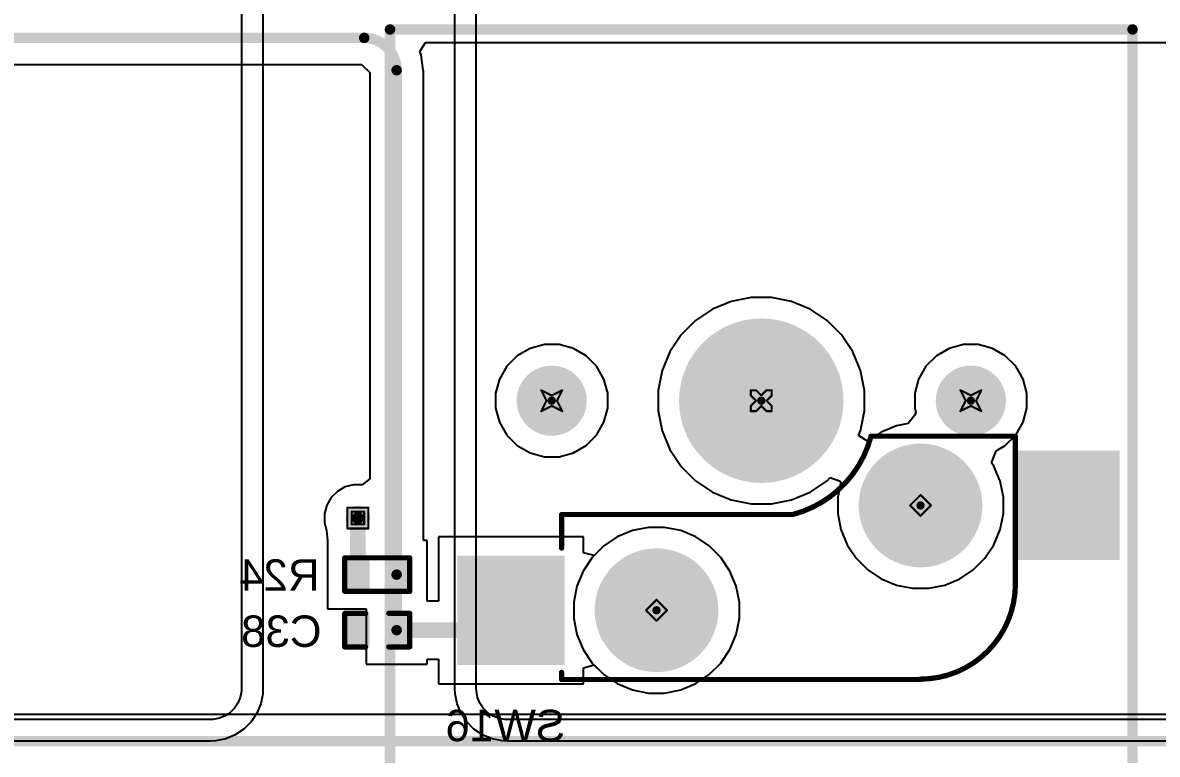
# Model space of a CAD drawing. Header units: inches. Extents: x 0 to 386, y 0 to 148.
# Drawn here: x 164.97 to 192.47, y 32.07 to 49.8 of the extents above; entities that cross this region are included whole.
import ezdxf

# ---------------------------------------------------------------- set-up
doc = ezdxf.new("R2010")
doc.units = ezdxf.units.IN
for name, color, linetype in [('Bottom Layer', 5, 'Continuous'), ('Bottom Overlay', 54, 'Continuous'), ('Bottom Paste', 16, 'Continuous'), ('Bottom Solder', 6, 'Continuous'), ('Drill Drawing', 1, 'Continuous'), ('Pad Holes', 156, 'Continuous'), ('Top Layer', 1, 'Continuous'), ('Top Overlay', 2, 'Continuous'), ('Top Solder', 216, 'Continuous'), ('Via Holes', 16, 'Continuous')]:
    doc.layers.add(name, color=color, linetype=linetype)
doc.styles.add('Arial', font='', dxfattribs={"height": 0.2})
doc.styles.get('Arial').set_extended_font_data('Arial')

# ---------------------------------------------------------------- blocks, each defined once
blk = doc.blocks.new('CPG151101S11_16_B_27')
at = {"layer": 'Bottom Layer'}
for points in [[(5.4750081, 3.8150038), (7.975003099999999, 3.8150038), (7.975003099999999, 1.2649962), (5.4750081, 1.2649962)], [(-7.975003099999999, 1.2750038), (-5.4750081, 1.2750038), (-5.4750081, -1.2750038), (-7.975003099999999, -1.2750038)]]:
    blk.add_hatch(color=5, dxfattribs=at).paths.add_polyline_path(points)
at = {"layer": 'Bottom Paste'}
for points in [[(5.4750081, 3.8150038), (7.975003099999999, 3.8150038), (7.975003099999999, 1.2649962), (5.4750081, 1.2649962)], [(-7.975003099999999, 1.2750038), (-5.4750081, 1.2750038), (-5.4750081, -1.2750038), (-7.975003099999999, -1.2750038)]]:
    blk.add_hatch(color=16, dxfattribs=at).paths.add_polyline_path(points)
at = {"layer": 'Bottom Solder'}
for points in [[(5.4249955, 3.8650164), (8.025015699999999, 3.8650164), (8.025015699999999, 1.2149836), (5.4249955, 1.2149836)], [(-8.025015699999999, 1.3250164), (-5.4249955, 1.3250164), (-5.4249955, -1.3250164), (-8.025015699999999, -1.3250164)]]:
    blk.add_hatch(color=6, dxfattribs=at).paths.add_polyline_path(points)
h = blk.add_hatch(color=6, dxfattribs=at)
edge = h.paths.add_edge_path()
edge.add_arc((3.199892, 2.54), 0.1016, 0, 360)
h = blk.add_hatch(color=6, dxfattribs=at)
edge = h.paths.add_edge_path()
edge.add_arc((-3.199892, 0), 0.1016, 0, 360)
h = blk.add_hatch(color=6, dxfattribs=at)
edge = h.paths.add_edge_path()
edge.add_arc((-4.420108, -2.54), 0.1016, 0, 360)
h = blk.add_hatch(color=6, dxfattribs=at)
edge = h.paths.add_edge_path()
edge.add_arc((0.6598919999999999, -2.54), 0.1016, 0, 360)
h = blk.add_hatch(color=6, dxfattribs=at)
edge = h.paths.add_edge_path()
edge.add_arc((5.739891999999999, -2.54), 0.1016, 0, 360)
at = {"layer": 'Pad Holes'}
h = blk.add_hatch(color=7, dxfattribs=at)
edge = h.paths.add_edge_path()
edge.add_arc((3.199892, 2.54), 1.499997, 0, 360)
h = blk.add_hatch(color=7, dxfattribs=at)
edge = h.paths.add_edge_path()
edge.add_arc((-3.199892, 0), 1.499997, 0, 360)
h = blk.add_hatch(color=7, dxfattribs=at)
edge = h.paths.add_edge_path()
edge.add_arc((0.6598919999999999, -2.54), 1.9939, 0, 360)
h = blk.add_hatch(color=7, dxfattribs=at)
edge = h.paths.add_edge_path()
edge.add_arc((-4.420108, -2.54), 0.8509, 0, 360)
h = blk.add_hatch(color=7, dxfattribs=at)
edge = h.paths.add_edge_path()
edge.add_arc((5.739891999999999, -2.54), 0.8509, 0, 360)
at = {"layer": 'Top Solder'}
h = blk.add_hatch(color=216, dxfattribs=at)
edge = h.paths.add_edge_path()
edge.add_arc((3.199892, 2.54), 0.1016, 0, 360)
h = blk.add_hatch(color=216, dxfattribs=at)
edge = h.paths.add_edge_path()
edge.add_arc((-3.199892, 0), 0.1016, 0, 360)
h = blk.add_hatch(color=216, dxfattribs=at)
edge = h.paths.add_edge_path()
edge.add_arc((-4.420108, -2.54), 0.1016, 0, 360)
h = blk.add_hatch(color=216, dxfattribs=at)
edge = h.paths.add_edge_path()
edge.add_arc((0.6598919999999999, -2.54), 0.1016, 0, 360)
h = blk.add_hatch(color=216, dxfattribs=at)
edge = h.paths.add_edge_path()
edge.add_arc((5.739891999999999, -2.54), 0.1016, 0, 360)
at = {"layer": 'Bottom Overlay'}
for points in [[(-5.499989, 1.9063716, 0.127, 0.127, -0.4142135623730951), (-3.1963614, 4.209999199999999, 0.127, 0.127, 0)], [(5.499989, 4.2200068, 0.127, 0.127, 0), (-3.1863538, 4.2200068, 0.127, 0.127, 0)], [(5.499989, 4.2200068, 0.127, 0.127, -0.4142135623730951), (5.4899814, 4.209999199999999, 0.127, 0.127, 0)], [(5.499989, 4.2200068, 0.127, 0.127, 0), (5.499989, 4.046143799999999, 0.127, 0.127, 0)], [(-5.499989, 1.9063716, 0.127, 0.127, 0), (-5.499989, -1.5061438, 0.127, 0.127, 0)], [(5.499989, 1.0338562, 0.127, 0.127, 0), (5.499989, 0.4700016, 0.127, 0.127, 0)], [(-1.99999854, -1.67998394, 0.127, 0.127, -0.2716855530014931), (-0.09999725999999999, 0.22001734, 0.127, 0.127, 0)], [(0.1500124, 0.2200148, 0.127, 0.127, 0), (-0.0999998, 0.2200148, 0.127, 0.127, 0)], [(1.1900154, 0.2200148, 0.127, 0.127, 0), (0.1500124, 0.2200148, 0.127, 0.127, 0)], [(5.5000144, 0.2200148, 0.127, 0.127, 0), (1.1900154, 0.2200148, 0.127, 0.127, 0)], [(5.5000144, 0.4699508, 0.127, 0.127, 0), (5.499989, 0.4700016, 0.127, 0.127, 0)], [(5.5000144, 0.4699508, 0.127, 0.127, 0), (5.5000144, 0.2200148, 0.127, 0.127, 0)], [(-5.499989, -1.5061438, 0.127, 0.127, 0), (-5.499989, -1.6799814, 0.127, 0.127, 0)], [(-1.999996, -1.6799814, 0.127, 0.127, 0), (-5.499989, -1.6799814, 0.127, 0.127, 0)]]:
    blk.add_lwpolyline(points, format="xyseb", dxfattribs=at)
for points in [[(-3.2281114, 4.209999199999999, 0.0635, 0.0635, 1), (-3.1646114, 4.209999199999999, 0.0635, 0.0635, 1)], [(-3.2181038, 4.2200068, 0.0635, 0.0635, 1), (-3.1546038, 4.2200068, 0.0635, 0.0635, 1)], [(5.4582314, 4.209999199999999, 0.0635, 0.0635, 1), (5.521731399999999, 4.209999199999999, 0.0635, 0.0635, 1)], [(5.468239, 4.2200068, 0.0635, 0.0635, 1), (5.531739, 4.2200068, 0.0635, 0.0635, 1)], [(5.468239, 4.2200068, 0.0635, 0.0635, 1), (5.531739, 4.2200068, 0.0635, 0.0635, 1)], [(5.468239, 4.2200068, 0.0635, 0.0635, 1), (5.531739, 4.2200068, 0.0635, 0.0635, 1)], [(5.468239, 4.046143799999999, 0.0635, 0.0635, 1), (5.531739, 4.046143799999999, 0.0635, 0.0635, 1)], [(-5.531739, 1.9063716, 0.0635, 0.0635, 1), (-5.468239, 1.9063716, 0.0635, 0.0635, 1)], [(-5.531739, 1.9063716, 0.0635, 0.0635, 1), (-5.468239, 1.9063716, 0.0635, 0.0635, 1)], [(5.468239, 1.0338562, 0.0635, 0.0635, 1), (5.531739, 1.0338562, 0.0635, 0.0635, 1)], [(-0.1317498, 0.2200148, 0.0635, 0.0635, 1), (-0.0682498, 0.2200148, 0.0635, 0.0635, 1)], [(-0.13174726, 0.22001734, 0.0635, 0.0635, 1), (-0.06824725999999999, 0.22001734, 0.0635, 0.0635, 1)], [(0.1182624, 0.2200148, 0.0635, 0.0635, 1), (0.1817624, 0.2200148, 0.0635, 0.0635, 1)], [(0.1182624, 0.2200148, 0.0635, 0.0635, 1), (0.1817624, 0.2200148, 0.0635, 0.0635, 1)], [(1.1582654, 0.2200148, 0.0635, 0.0635, 1), (1.2217654, 0.2200148, 0.0635, 0.0635, 1)], [(1.1582654, 0.2200148, 0.0635, 0.0635, 1), (1.2217654, 0.2200148, 0.0635, 0.0635, 1)], [(5.468239, 0.4700016, 0.0635, 0.0635, 1), (5.531739, 0.4700016, 0.0635, 0.0635, 1)], [(5.468239, 0.4700016, 0.0635, 0.0635, 1), (5.531739, 0.4700016, 0.0635, 0.0635, 1)], [(5.4682644, 0.4699508, 0.0635, 0.0635, 1), (5.5317644, 0.4699508, 0.0635, 0.0635, 1)], [(5.4682644, 0.4699508, 0.0635, 0.0635, 1), (5.5317644, 0.4699508, 0.0635, 0.0635, 1)], [(5.4682644, 0.2200148, 0.0635, 0.0635, 1), (5.5317644, 0.2200148, 0.0635, 0.0635, 1)], [(5.4682644, 0.2200148, 0.0635, 0.0635, 1), (5.5317644, 0.2200148, 0.0635, 0.0635, 1)], [(-5.531739, -1.5061438, 0.0635, 0.0635, 1), (-5.468239, -1.5061438, 0.0635, 0.0635, 1)], [(-5.531739, -1.5061438, 0.0635, 0.0635, 1), (-5.468239, -1.5061438, 0.0635, 0.0635, 1)], [(-5.531739, -1.6799814, 0.0635, 0.0635, 1), (-5.468239, -1.6799814, 0.0635, 0.0635, 1)], [(-5.531739, -1.6799814, 0.0635, 0.0635, 1), (-5.468239, -1.6799814, 0.0635, 0.0635, 1)], [(-2.03174854, -1.67998394, 0.0635, 0.0635, 1), (-1.96824854, -1.67998394, 0.0635, 0.0635, 1)], [(-2.031746, -1.6799814, 0.0635, 0.0635, 1), (-1.968246, -1.6799814, 0.0635, 0.0635, 1)]]:
    blk.add_lwpolyline(points, format="xyseb", close=True, dxfattribs=at)
blk = doc.blocks.new('R___0402_B_49')
at = {"layer": 'Bottom Layer'}
for points in [[(-0.2412999999999999, 0.3174999999999999), (-0.2413000000000001, -0.3175), (-0.6985, -0.3174999999999999), (-0.6985, 0.3175)], [(0.6985, 0.3174999999999999), (0.6985, -0.3175), (0.2412999999999999, -0.3174999999999999), (0.2413000000000001, 0.3175)]]:
    blk.add_hatch(color=5, dxfattribs=at).paths.add_polyline_path(points)
at = {"layer": 'Bottom Paste'}
for points in [[(-0.2412999999999999, 0.3174999999999999), (-0.2413000000000001, -0.3175), (-0.6985, -0.3174999999999999), (-0.6985, 0.3175)], [(0.6985, 0.3174999999999999), (0.6985, -0.3175), (0.2412999999999999, -0.3174999999999999), (0.2413000000000001, 0.3175)]]:
    blk.add_hatch(color=16, dxfattribs=at).paths.add_polyline_path(points)
at = {"layer": 'Bottom Solder'}
for points in [[(-0.1862988399999999, 0.3725011599999999), (-0.18629884, -0.3725011600000001), (-0.75350116, -0.3725011599999999), (-0.75350116, 0.3725011600000001)], [(0.75350116, 0.3725011599999999), (0.75350116, -0.3725011600000001), (0.1862988399999999, -0.3725011599999999), (0.18629884, 0.3725011600000001)]]:
    blk.add_hatch(color=6, dxfattribs=at).paths.add_polyline_path(points)
at = {"layer": 'Bottom Overlay'}
for points in [[(-0.7874, 0.4064, 0.127, 0.127, 0), (0.7874, 0.4064, 0.127, 0.127, 0)], [(-0.7874, -0.4064, 0.127, 0.127, 0), (-0.7874, 0.4064, 0.127, 0.127, 0)], [(-0.8128, 0.4318, 0.0032258, 0.0032258, 0), (0.8128, 0.4318, 0.0032258, 0.0032258, 0)], [(0.7874, -0.4064, 0.127, 0.127, 0), (0.7874, 0.4064, 0.127, 0.127, 0)], [(-0.7874, -0.4064, 0.127, 0.127, 0), (0.7874, -0.4064, 0.127, 0.127, 0)]]:
    blk.add_lwpolyline(points, format="xyseb", dxfattribs=at)
for points in [[(-0.8191499999999999, 0.4064, 0.0635, 0.0635, 1), (-0.7556499999999999, 0.4064, 0.0635, 0.0635, 1)], [(-0.8191499999999999, 0.4064, 0.0635, 0.0635, 1), (-0.7556499999999999, 0.4064, 0.0635, 0.0635, 1)], [(-0.81360518, 0.4318, 0.0016129, 0.0016129, 1), (-0.8119948199999999, 0.4318, 0.0016129, 0.0016129, 1)], [(0.7556499999999999, 0.4064, 0.0635, 0.0635, 1), (0.8191499999999999, 0.4064, 0.0635, 0.0635, 1)], [(0.7556499999999999, 0.4064, 0.0635, 0.0635, 1), (0.8191499999999999, 0.4064, 0.0635, 0.0635, 1)], [(0.8119948199999999, 0.4318, 0.0016129, 0.0016129, 1), (0.81360518, 0.4318, 0.0016129, 0.0016129, 1)], [(-0.8191499999999999, -0.4064, 0.0635, 0.0635, 1), (-0.7556499999999999, -0.4064, 0.0635, 0.0635, 1)], [(-0.8191499999999999, -0.4064, 0.0635, 0.0635, 1), (-0.7556499999999999, -0.4064, 0.0635, 0.0635, 1)], [(0.7556499999999999, -0.4064, 0.0635, 0.0635, 1), (0.8191499999999999, -0.4064, 0.0635, 0.0635, 1)], [(0.7556499999999999, -0.4064, 0.0635, 0.0635, 1), (0.8191499999999999, -0.4064, 0.0635, 0.0635, 1)]]:
    blk.add_lwpolyline(points, format="xyseb", close=True, dxfattribs=at)
blk = doc.blocks.new('____0402_B_88')
at = {"layer": 'Bottom Layer'}
for points in [[(-0.2412999999999999, 0.3174999999999999), (-0.2413000000000001, -0.3175), (-0.6985, -0.3174999999999999), (-0.6985, 0.3175)], [(0.6985, 0.3174999999999999), (0.6985, -0.3175), (0.2412999999999999, -0.3174999999999999), (0.2413000000000001, 0.3175)]]:
    blk.add_hatch(color=5, dxfattribs=at).paths.add_polyline_path(points)
at = {"layer": 'Bottom Paste'}
for points in [[(-0.2412999999999999, 0.3174999999999999), (-0.2413000000000001, -0.3175), (-0.6985, -0.3174999999999999), (-0.6985, 0.3175)], [(0.6985, 0.3174999999999999), (0.6985, -0.3175), (0.2412999999999999, -0.3174999999999999), (0.2413000000000001, 0.3175)]]:
    blk.add_hatch(color=16, dxfattribs=at).paths.add_polyline_path(points)
at = {"layer": 'Bottom Solder'}
for points in [[(-0.1813001199999999, 0.3774998799999999), (-0.1813001200000001, -0.3774998800000001), (-0.7584998799999999, -0.3774998799999999), (-0.7584998799999999, 0.3774998800000001)], [(0.7584998799999999, 0.3774998799999999), (0.7584998799999999, -0.3774998800000001), (0.1813001199999999, -0.3774998799999999), (0.1813001200000001, 0.3774998800000001)]]:
    blk.add_hatch(color=6, dxfattribs=at).paths.add_polyline_path(points)
at = {"layer": 'Bottom Overlay'}
for points in [[(-0.7874, 0.4064, 0.127, 0.127, 0), (-0.2794, 0.4064, 0.127, 0.127, 0)], [(-0.7874, -0.4064, 0.127, 0.127, 0), (-0.7874, 0.4064, 0.127, 0.127, 0)], [(0.2794, 0.4064, 0.127, 0.127, 0), (0.7874, 0.4064, 0.127, 0.127, 0)], [(0.7874, -0.4064, 0.127, 0.127, 0), (0.7874, 0.4064, 0.127, 0.127, 0)], [(-0.7874, -0.4064, 0.127, 0.127, 0), (-0.2794, -0.4064, 0.127, 0.127, 0)], [(0.2794, -0.4064, 0.127, 0.127, 0), (0.7874, -0.4064, 0.127, 0.127, 0)]]:
    blk.add_lwpolyline(points, format="xyseb", dxfattribs=at)
for points in [[(-0.8191499999999999, 0.4064, 0.0635, 0.0635, 1), (-0.7556499999999999, 0.4064, 0.0635, 0.0635, 1)], [(-0.8191499999999999, 0.4064, 0.0635, 0.0635, 1), (-0.7556499999999999, 0.4064, 0.0635, 0.0635, 1)], [(-0.31115, 0.4064, 0.0635, 0.0635, 1), (-0.24765, 0.4064, 0.0635, 0.0635, 1)], [(0.24765, 0.4064, 0.0635, 0.0635, 1), (0.31115, 0.4064, 0.0635, 0.0635, 1)], [(0.7556499999999999, 0.4064, 0.0635, 0.0635, 1), (0.8191499999999999, 0.4064, 0.0635, 0.0635, 1)], [(0.7556499999999999, 0.4064, 0.0635, 0.0635, 1), (0.8191499999999999, 0.4064, 0.0635, 0.0635, 1)], [(-0.8191499999999999, -0.4064, 0.0635, 0.0635, 1), (-0.7556499999999999, -0.4064, 0.0635, 0.0635, 1)], [(-0.8191499999999999, -0.4064, 0.0635, 0.0635, 1), (-0.7556499999999999, -0.4064, 0.0635, 0.0635, 1)], [(-0.31115, -0.4064, 0.0635, 0.0635, 1), (-0.24765, -0.4064, 0.0635, 0.0635, 1)], [(0.24765, -0.4064, 0.0635, 0.0635, 1), (0.31115, -0.4064, 0.0635, 0.0635, 1)], [(0.7556499999999999, -0.4064, 0.0635, 0.0635, 1), (0.8191499999999999, -0.4064, 0.0635, 0.0635, 1)], [(0.7556499999999999, -0.4064, 0.0635, 0.0635, 1), (0.8191499999999999, -0.4064, 0.0635, 0.0635, 1)]]:
    blk.add_lwpolyline(points, format="xyseb", close=True, dxfattribs=at)

msp = doc.modelspace()

# ---------------------------------------------------------------- hatches: boundary and pattern name
at = {"layer": 'Bottom Layer'}
h = msp.add_hatch(color=5, dxfattribs=at)
edge = h.paths.add_edge_path()
edge.add_arc((173.09037264, 37.79519999999999), 0.2999994, 0, 360)
at = {"layer": 'Top Layer'}
h = msp.add_hatch(color=1, dxfattribs=at)
edge = h.paths.add_edge_path()
edge.add_arc((173.09037264, 37.79519999999999), 0.2999994, 0, 360)
at = {"layer": 'Via Holes'}
h = msp.add_hatch(color=7, dxfattribs=at)
edge = h.paths.add_edge_path()
edge.add_arc((173.09037264, 37.79519999999999), 0.1499997, 0, 360)

# ---------------------------------------------------------------- linework, layer by layer
at = {"layer": 'Bottom Layer'}
for p, q in [((174.5923864, 49.10886546), (174.73350118, 49.32006138)), ((174.73350118, 49.32006138), (213.22526824, 49.32006392)), ((174.62861188, 49.02140818), (174.5923864, 49.10886546)), ((174.67706492, 48.65336726), (174.62861188, 49.02140818)), ((146.14092438, 48.78856383999999), (173.18419262, 48.78856638)), ((173.18419262, 48.78856638), (173.18969934, 48.78474113999999)), ((173.18969934, 48.78474113999999), (173.37890648, 48.595534)), ((173.37890648, 48.595534), (173.38273172, 48.59002728)), ((173.38273172, 48.59002728), (173.38273172, 38.74591184)), ((174.67761356, 48.65061136), (174.67706492, 48.65336726)), ((174.67761356, 37.2491), (174.67761356, 48.65061136)), ((182.14010308, 43.04575845999999), (181.68478776, 42.85716092)), ((182.62346508, 43.14190508), (182.14010308, 43.04575845999999)), ((183.1162962, 43.14190508), (182.62346508, 43.14190508)), ((183.5996582, 43.04575845999999), (183.1162962, 43.14190508)), ((184.05497352, 42.85716092), (183.5996582, 43.04575845999999)), ((181.68478776, 42.85716092), (181.2750121, 42.58335654)), ((184.46474918, 42.58335654), (184.05497352, 42.85716092)), ((181.2750121, 42.58335654), (180.92652918, 42.23487361999999)), ((184.8132321, 42.23487361999999), (184.46474918, 42.58335654)), ((180.92652918, 42.23487361999999), (180.6527248, 41.82509796)), ((185.08703648, 41.82509796), (184.8132321, 42.23487361999999)), ((177.26536556, 41.90629668), (176.95549826, 41.72739431999999)), ((177.61097828, 41.99890508), (177.26536556, 41.90629668)), ((177.968783, 41.99890508), (177.61097828, 41.99890508)), ((178.31439572, 41.90629668), (177.968783, 41.99890508)), ((178.62426302, 41.72739431999999), (178.31439572, 41.90629668)), ((180.6527248, 41.82509796), (180.46412726, 41.36978264)), ((185.27563402, 41.36978264), (185.08703648, 41.82509796)), ((187.42536556, 41.90629668), (187.11549826, 41.72739431999999)), ((187.77097828, 41.99890508), (187.42536556, 41.90629668)), ((188.128783, 41.99890508), (187.77097828, 41.99890508)), ((188.47439572, 41.90629668), (188.128783, 41.99890508)), ((188.78426302, 41.72739431999999), (188.47439572, 41.90629668)), ((176.95549826, 41.72739431999999), (176.7024914, 41.47438746)), ((178.87726988, 41.47438746), (178.62426302, 41.72739431999999)), ((187.11549826, 41.72739431999999), (186.8624914, 41.47438746)), ((189.03726988, 41.47438746), (188.78426302, 41.72739431999999)), ((176.7024914, 41.47438746), (176.52358904, 41.16452016)), ((179.05617224, 41.16452016), (178.87726988, 41.47438746)), ((180.46412726, 41.36978264), (180.36798064, 40.88642064)), ((185.37178064, 40.88642064), (185.27563402, 41.36978264)), ((186.8624914, 41.47438746), (186.68358904, 41.16452016)), ((189.21617224, 41.16452016), (189.03726988, 41.47438746)), ((176.52358904, 41.16452016), (176.43098064, 40.81890744)), ((179.14878064, 40.81890744), (179.05617224, 41.16452016)), ((186.68358904, 41.16452016), (186.59098064, 40.81890744)), ((189.30878064, 40.81890744), (189.21617224, 41.16452016)), ((176.43098064, 40.81890744), (176.43098064, 40.46110272)), ((179.14878064, 40.46110272), (179.14878064, 40.81890744)), ((180.36798064, 40.88642064), (180.36798064, 40.39358952)), ((185.37178064, 40.39358952), (185.37178064, 40.88642064)), ((186.59098064, 40.81890744), (186.59098064, 40.46110272)), ((189.30878064, 40.46110272), (189.30878064, 40.81890744)), ((176.43098064, 40.46110272), (176.52358904, 40.11549)), ((179.05617224, 40.11549), (179.14878064, 40.46110272)), ((186.59098064, 40.46110272), (186.6175338, 40.36200462)), ((189.21617224, 40.11549), (189.30878064, 40.46110272)), ((180.36798064, 40.39358952), (180.46412726, 39.91022751999999)), ((185.27563402, 39.91022751999999), (185.37178064, 40.39358952)), ((186.5921211, 40.28662757999999), (186.42816156, 40.08736712)), ((186.6175338, 40.36200462), (186.5921211, 40.28662757999999)), ((176.52358904, 40.11549), (176.7024914, 39.80562269999999)), ((178.87726988, 39.80562269999999), (179.05617224, 40.11549)), ((180.46412726, 39.91022751999999), (180.6527248, 39.4549122)), ((185.22945428, 39.79874184), (185.27563402, 39.91022751999999)), ((186.14395334, 40.03083434), (185.778521, 39.87946812)), ((186.42816156, 40.08736712), (186.14395334, 40.03083434)), ((189.03726988, 39.80562269999999), (189.21617224, 40.11549)), ((176.7024914, 39.80562269999999), (176.95549826, 39.55261584)), ((178.62426302, 39.55261584), (178.87726988, 39.80562269999999)), ((185.44478786, 39.65486354), (185.22945428, 39.79874184)), ((185.4496418, 39.65971748), (185.44478786, 39.65486354)), ((185.778521, 39.87946812), (185.4496418, 39.65971748)), ((188.78426302, 39.55261584), (189.03726988, 39.80562269999999)), ((176.95549826, 39.55261584), (177.26536556, 39.37371348)), ((177.26536556, 39.37371348), (177.61097828, 39.28110508)), ((177.968783, 39.28110508), (178.31439572, 39.37371348)), ((178.31439572, 39.37371348), (178.62426302, 39.55261584)), ((180.6527248, 39.4549122), (180.92652918, 39.04513654)), ((188.45358042, 39.13428037999999), (188.56437014, 39.42566156)), ((188.56437014, 39.42566156), (188.78426302, 39.55261584)), ((177.61097828, 39.28110508), (177.968783, 39.28110508)), ((188.50912768, 39.05114871999999), (188.45358042, 39.13428037999999)), ((180.92652918, 39.04513654), (181.2750121, 38.69665362)), ((188.6604939, 38.68571638), (188.50912768, 39.05114871999999)), ((172.7784962, 38.54813473999999), (172.59424968, 38.44175954)), ((172.98399744, 38.6031994), (172.7784962, 38.54813473999999)), ((173.1967453, 38.6031994), (172.98399744, 38.6031994)), ((173.38273172, 38.74591184), (173.1967453, 38.6031994)), ((181.2750121, 38.69665362), (181.68478776, 38.42284924)), ((184.05497352, 38.42284924), (184.46474918, 38.69665362)), ((184.46474918, 38.69665362), (184.5421252, 38.77402963999999)), ((184.5421252, 38.77402963999999), (184.77948312, 38.68951876)), ((184.7953124, 38.66800496), (184.72166764, 38.29777456)), ((184.77948312, 38.68951876), (184.7953124, 38.66800496)), ((188.73766164, 38.29777456), (188.6604939, 38.68571638)), ((172.4438131, 38.29132296), (172.3374379, 38.10707643999999)), ((172.59424968, 38.44175954), (172.4438131, 38.29132296)), ((181.68478776, 38.42284924), (182.14010308, 38.2342517)), ((182.14010308, 38.2342517), (182.62346508, 38.13810508)), ((183.1162962, 38.13810508), (183.5996582, 38.2342517)), ((183.5996582, 38.2342517), (184.05497352, 38.42284924)), ((184.72166764, 38.29777456), (184.72166764, 37.9022356)), ((188.73766164, 37.9022356), (188.73766164, 38.29777456)), ((172.3374379, 38.10707643999999), (172.28237324, 37.9015752)), ((182.62346508, 38.13810508), (183.1162962, 38.13810508)), ((172.28237324, 37.9015752), (172.28237324, 37.6888248)), ((172.28237324, 37.6888248), (172.33429846, 37.4950355)), ((184.72166764, 37.9022356), (184.79883538, 37.51429378)), ((188.6604939, 37.51429378), (188.73766164, 37.9022356)), ((172.33429846, 37.4950355), (172.3537701, 37.2491)), ((179.74416934, 37.49083434), (179.378737, 37.33946812)), ((180.13211116, 37.56800207999999), (179.74416934, 37.49083434)), ((180.52765012, 37.56800207999999), (180.13211116, 37.56800207999999)), ((180.91559194, 37.49083434), (180.52765012, 37.56800207999999)), ((181.28102428, 37.33946812), (180.91559194, 37.49083434)), ((184.79883538, 37.51429378), (184.9502016, 37.14886144)), ((188.50912768, 37.14886144), (188.6604939, 37.51429378)), ((172.3537701, 37.2491), (172.35376756, 37.24909746)), ((172.35376756, 37.24909746), (172.35377264, 37.24909492)), ((172.35377264, 37.24909492), (172.35377264, 35.5981)), ((174.76677264, 37.2491), (174.67761356, 37.2491)), ((174.76677264, 35.78192742), (174.76677264, 37.2491)), ((178.56276454, 37.34300888), (175.04676954, 37.34300888)), ((175.04676954, 37.34300888), (175.04676954, 35.78192742)), ((178.56276454, 36.95252197999999), (178.56276454, 37.34300888)), ((179.378737, 37.33946812), (179.0498578, 37.11971748)), ((181.60990348, 37.11971748), (181.28102428, 37.33946812)), ((184.9502016, 37.14886144), (185.16995224, 36.81998223999999)), ((188.28937704, 36.81998223999999), (188.50912768, 37.14886144)), ((178.81676454, 36.88662421999999), (178.56276454, 36.95252197999999)), ((179.0498578, 37.11971748), (178.81676454, 36.88662421999999)), ((181.88959304, 36.84002792), (181.60990348, 37.11971748)), ((182.10934368, 36.51114872), (181.88959304, 36.84002792)), ((185.16995224, 36.81998223999999), (185.4496418, 36.54029268)), ((188.00968748, 36.54029268), (188.28937704, 36.81998223999999)), ((182.2607099, 36.14571638), (182.10934368, 36.51114872)), ((185.4496418, 36.54029268), (185.778521, 36.32054204)), ((185.778521, 36.32054204), (186.14395334, 36.16917582)), ((187.31537594, 36.16917582), (187.68080828, 36.32054204)), ((187.68080828, 36.32054204), (188.00968748, 36.54029268)), ((182.33787764, 35.75777455999999), (182.2607099, 36.14571638)), ((186.14395334, 36.16917582), (186.53189516, 36.09200808)), ((186.53189516, 36.09200808), (186.92743412, 36.09200808)), ((186.92743412, 36.09200808), (187.31537594, 36.16917582)), ((175.04676954, 35.78192742), (174.76677264, 35.78192742)), ((182.33787764, 35.3622356), (182.33787764, 35.75777455999999)), ((172.35377264, 35.5981), (173.29357264, 35.5981)), ((173.29357264, 35.5981), (173.29357264, 34.2519)), ((182.2607099, 34.97429378), (182.33787764, 35.3622356)), ((182.10934368, 34.60886144), (182.2607099, 34.97429378)), ((181.88959304, 34.27998224), (182.10934368, 34.60886144)), ((173.29357264, 34.2519), (174.76677264, 34.2519)), ((174.76677264, 34.2519), (174.76677264, 34.37287258)), ((174.76677264, 34.37287258), (175.04676954, 34.37287258)), ((175.04676954, 34.37287258), (175.04676954, 33.77700128)), ((178.56276454, 34.16748817999999), (178.81676454, 34.23338594)), ((178.56276454, 33.77700128), (178.56276454, 34.16748817999999)), ((178.81676454, 34.23338594), (179.0498578, 34.00029267999999)), ((181.60990348, 34.00029267999999), (181.88959304, 34.27998224)), ((179.0498578, 34.00029267999999), (179.378737, 33.78054204)), ((181.28102428, 33.78054204), (181.60990348, 34.00029267999999)), ((175.04676954, 33.77700128), (178.56276454, 33.77700128)), ((179.378737, 33.78054204), (179.74416934, 33.62917582)), ((179.74416934, 33.62917582), (180.13211116, 33.55200807999999)), ((180.52765012, 33.55200807999999), (180.91559194, 33.62917582)), ((180.91559194, 33.62917582), (181.28102428, 33.78054204)), ((180.13211116, 33.55200807999999), (180.52765012, 33.55200807999999)), ((213.33253244, 33.03244092), (118.8974381, 33.03243076))]:
    msp.add_line(p, q, dxfattribs=at)
for points in [[(123.35394176, 49.43600222, 0.254, 0.254, 0), (173.2447767, 49.4360073, 0.254, 0.254, 0)], [(173.2447767, 49.4360073, 0.254, 0.254, -0.4142135623730951), (174.03017264, 48.65061136, 0.254, 0.254, 0)], [(174.03017264, 36.42359999999999, 0.254, 0.254, 0), (174.03017264, 48.65061136, 0.254, 0.254, 0)], [(173.09037264, 36.4763939, 0.3809999999999999, 0.3809999999999999, 0), (173.09037264, 37.79519999999999, 0.3809999999999999, 0.3809999999999999, 0)], [(174.03017264, 35.0774, 0.254, 0.254, 0), (174.03017264, 36.42359999999999, 0.254, 0.254, 0)], [(174.03017264, 35.0774, 0.3809999999999999, 0.3809999999999999, 0), (176.32216196, 35.0774, 0.3809999999999999, 0.3809999999999999, 0)], [(118.83204072, 32.38498984, 0.254, 0.254, 0), (213.33253244, 32.385, 0.254, 0.254, 0)]]:
    msp.add_lwpolyline(points, format="xyseb", dxfattribs=at)
for points in [[(173.1812767, 49.4360073, 0.127, 0.127, 1), (173.3082767, 49.4360073, 0.127, 0.127, 1)], [(173.1812767, 49.4360073, 0.127, 0.127, 1), (173.3082767, 49.4360073, 0.127, 0.127, 1)], [(173.96667264, 48.65061136, 0.127, 0.127, 1), (174.09367264, 48.65061136, 0.127, 0.127, 1)], [(173.96667264, 48.65061136, 0.127, 0.127, 1), (174.09367264, 48.65061136, 0.127, 0.127, 1)], [(172.99512264, 37.79519999999999, 0.1905, 0.1905, 1), (173.18562264, 37.79519999999999, 0.1905, 0.1905, 1)], [(172.99512264, 36.4763939, 0.1905, 0.1905, 1), (173.18562264, 36.4763939, 0.1905, 0.1905, 1)], [(173.96667264, 36.42359999999999, 0.127, 0.127, 1), (174.09367264, 36.42359999999999, 0.127, 0.127, 1)], [(173.96667264, 36.42359999999999, 0.127, 0.127, 1), (174.09367264, 36.42359999999999, 0.127, 0.127, 1)], [(173.93492264, 35.0774, 0.1905, 0.1905, 1), (174.12542264, 35.0774, 0.1905, 0.1905, 1)], [(176.22691196, 35.0774, 0.1905, 0.1905, 1), (176.41741196, 35.0774, 0.1905, 0.1905, 1)], [(173.96667264, 35.0774, 0.127, 0.127, 1), (174.09367264, 35.0774, 0.127, 0.127, 1)]]:
    msp.add_lwpolyline(points, format="xyseb", close=True, dxfattribs=at)
at = {"layer": 'Drill Drawing'}
for points in [[(177.53588064, 40.89400508, 0.0508, 0.0508, 0), (177.78988064, 40.76700508, 0.0508, 0.0508, 0)], [(177.53588064, 40.89400508, 0.0508, 0.0508, 0), (177.66288064, 40.64000507999999, 0.0508, 0.0508, 0)], [(177.78988064, 40.76700508, 0.0508, 0.0508, 0), (178.04388064, 40.89400508, 0.0508, 0.0508, 0)], [(177.91688064, 40.64000507999999, 0.0508, 0.0508, 0), (178.04388064, 40.89400508, 0.0508, 0.0508, 0)], [(182.61588064, 40.76700508, 0.0508, 0.0508, 0), (182.61588064, 40.89400508, 0.0508, 0.0508, 0)], [(182.61588064, 40.89400508, 0.0508, 0.0508, 0), (182.74288064, 40.89400508, 0.0508, 0.0508, 0)], [(182.61588064, 40.76700508, 0.0508, 0.0508, 0), (182.74288064, 40.64000507999999, 0.0508, 0.0508, 0)], [(182.74288064, 40.89400508, 0.0508, 0.0508, 0), (182.86988064, 40.76700508, 0.0508, 0.0508, 0)], [(182.86988064, 40.76700508, 0.0508, 0.0508, 0), (182.99688064, 40.89400508, 0.0508, 0.0508, 0)], [(182.99688064, 40.89400508, 0.0508, 0.0508, 0), (183.12388064, 40.89400508, 0.0508, 0.0508, 0)], [(182.99688064, 40.64000507999999, 0.0508, 0.0508, 0), (183.12388064, 40.76700508, 0.0508, 0.0508, 0)], [(183.12388064, 40.76700508, 0.0508, 0.0508, 0), (183.12388064, 40.89400508, 0.0508, 0.0508, 0)], [(187.69588064, 40.89400508, 0.0508, 0.0508, 0), (187.94988064, 40.76700508, 0.0508, 0.0508, 0)], [(187.69588064, 40.89400508, 0.0508, 0.0508, 0), (187.82288064, 40.64000507999999, 0.0508, 0.0508, 0)], [(187.94988064, 40.76700508, 0.0508, 0.0508, 0), (188.20388064, 40.89400508, 0.0508, 0.0508, 0)], [(188.07688064, 40.64000507999999, 0.0508, 0.0508, 0), (188.20388064, 40.89400508, 0.0508, 0.0508, 0)], [(177.53588064, 40.38600508, 0.0508, 0.0508, 0), (177.66288064, 40.64000507999999, 0.0508, 0.0508, 0)], [(177.53588064, 40.38600508, 0.0508, 0.0508, 0), (177.78988064, 40.51300508, 0.0508, 0.0508, 0)], [(177.78988064, 40.51300508, 0.0508, 0.0508, 0), (178.04388064, 40.38600508, 0.0508, 0.0508, 0)], [(177.91688064, 40.64000507999999, 0.0508, 0.0508, 0), (178.04388064, 40.38600508, 0.0508, 0.0508, 0)], [(182.61588064, 40.51300508, 0.0508, 0.0508, 0), (182.74288064, 40.64000507999999, 0.0508, 0.0508, 0)], [(182.61588064, 40.38600508, 0.0508, 0.0508, 0), (182.61588064, 40.51300508, 0.0508, 0.0508, 0)], [(182.74288064, 40.38600508, 0.0508, 0.0508, 0), (182.86988064, 40.51300508, 0.0508, 0.0508, 0)], [(182.86988064, 40.51300508, 0.0508, 0.0508, 0), (182.99688064, 40.38600508, 0.0508, 0.0508, 0)], [(182.99688064, 40.64000507999999, 0.0508, 0.0508, 0), (183.12388064, 40.51300508, 0.0508, 0.0508, 0)], [(183.12388064, 40.38600508, 0.0508, 0.0508, 0), (183.12388064, 40.51300508, 0.0508, 0.0508, 0)], [(187.69588064, 40.38600508, 0.0508, 0.0508, 0), (187.82288064, 40.64000507999999, 0.0508, 0.0508, 0)], [(187.69588064, 40.38600508, 0.0508, 0.0508, 0), (187.94988064, 40.51300508, 0.0508, 0.0508, 0)], [(187.94988064, 40.51300508, 0.0508, 0.0508, 0), (188.20388064, 40.38600508, 0.0508, 0.0508, 0)], [(188.07688064, 40.64000507999999, 0.0508, 0.0508, 0), (188.20388064, 40.38600508, 0.0508, 0.0508, 0)], [(182.61588064, 40.38600508, 0.0508, 0.0508, 0), (182.74288064, 40.38600508, 0.0508, 0.0508, 0)], [(182.99688064, 40.38600508, 0.0508, 0.0508, 0), (183.12388064, 40.38600508, 0.0508, 0.0508, 0)], [(186.47566464, 38.10000508, 0.0508, 0.0508, 0), (186.72966464, 38.35400507999999, 0.0508, 0.0508, 0)], [(186.72966464, 38.35400507999999, 0.0508, 0.0508, 0), (186.98366464, 38.10000508, 0.0508, 0.0508, 0)], [(172.83637264, 38.0492, 0.0508, 0.0508, 0), (173.34437264, 38.0492, 0.0508, 0.0508, 0)], [(172.83637264, 37.5412, 0.0508, 0.0508, 0), (172.83637264, 38.0492, 0.0508, 0.0508, 0)], [(172.93797264, 37.94759999999999, 0.0508, 0.0508, 0), (173.24277264, 37.94759999999999, 0.0508, 0.0508, 0)], [(172.93797264, 37.64279999999999, 0.0508, 0.0508, 0), (172.93797264, 37.94759999999999, 0.0508, 0.0508, 0)], [(173.24277264, 37.64279999999999, 0.0508, 0.0508, 0), (173.24277264, 37.94759999999999, 0.0508, 0.0508, 0)], [(173.34437264, 37.5412, 0.0508, 0.0508, 0), (173.34437264, 38.0492, 0.0508, 0.0508, 0)], [(186.47566464, 38.10000508, 0.0508, 0.0508, 0), (186.72966464, 37.84600508, 0.0508, 0.0508, 0)], [(186.72966464, 37.84600508, 0.0508, 0.0508, 0), (186.98366464, 38.10000508, 0.0508, 0.0508, 0)], [(172.83637264, 37.5412, 0.0508, 0.0508, 0), (173.34437264, 37.5412, 0.0508, 0.0508, 0)], [(172.93797264, 37.64279999999999, 0.0508, 0.0508, 0), (173.24277264, 37.64279999999999, 0.0508, 0.0508, 0)], [(180.07588064, 35.56000508, 0.0508, 0.0508, 0), (180.32988064, 35.81400508, 0.0508, 0.0508, 0)], [(180.32988064, 35.81400508, 0.0508, 0.0508, 0), (180.58388064, 35.56000508, 0.0508, 0.0508, 0)], [(180.07588064, 35.56000508, 0.0508, 0.0508, 0), (180.32988064, 35.30600508, 0.0508, 0.0508, 0)], [(180.32988064, 35.30600508, 0.0508, 0.0508, 0), (180.58388064, 35.56000508, 0.0508, 0.0508, 0)]]:
    msp.add_lwpolyline(points, format="xyseb", dxfattribs=at)
for points in [[(177.52318064, 40.89400508, 0.0254, 0.0254, 1), (177.54858064, 40.89400508, 0.0254, 0.0254, 1)], [(177.52318064, 40.89400508, 0.0254, 0.0254, 1), (177.54858064, 40.89400508, 0.0254, 0.0254, 1)], [(177.77718064, 40.76700508, 0.0254, 0.0254, 1), (177.80258064, 40.76700508, 0.0254, 0.0254, 1)], [(177.77718064, 40.76700508, 0.0254, 0.0254, 1), (177.80258064, 40.76700508, 0.0254, 0.0254, 1)], [(178.03118064, 40.89400508, 0.0254, 0.0254, 1), (178.05658064, 40.89400508, 0.0254, 0.0254, 1)], [(178.03118064, 40.89400508, 0.0254, 0.0254, 1), (178.05658064, 40.89400508, 0.0254, 0.0254, 1)], [(182.60318064, 40.89400508, 0.0254, 0.0254, 1), (182.62858064, 40.89400508, 0.0254, 0.0254, 1)], [(182.60318064, 40.89400508, 0.0254, 0.0254, 1), (182.62858064, 40.89400508, 0.0254, 0.0254, 1)], [(182.60318064, 40.76700508, 0.0254, 0.0254, 1), (182.62858064, 40.76700508, 0.0254, 0.0254, 1)], [(182.60318064, 40.76700508, 0.0254, 0.0254, 1), (182.62858064, 40.76700508, 0.0254, 0.0254, 1)], [(182.73018064, 40.89400508, 0.0254, 0.0254, 1), (182.75558064, 40.89400508, 0.0254, 0.0254, 1)], [(182.73018064, 40.89400508, 0.0254, 0.0254, 1), (182.75558064, 40.89400508, 0.0254, 0.0254, 1)], [(182.85718064, 40.76700508, 0.0254, 0.0254, 1), (182.88258064, 40.76700508, 0.0254, 0.0254, 1)], [(182.85718064, 40.76700508, 0.0254, 0.0254, 1), (182.88258064, 40.76700508, 0.0254, 0.0254, 1)], [(182.98418064, 40.89400508, 0.0254, 0.0254, 1), (183.00958064, 40.89400508, 0.0254, 0.0254, 1)], [(182.98418064, 40.89400508, 0.0254, 0.0254, 1), (183.00958064, 40.89400508, 0.0254, 0.0254, 1)], [(183.11118064, 40.89400508, 0.0254, 0.0254, 1), (183.13658064, 40.89400508, 0.0254, 0.0254, 1)], [(183.11118064, 40.89400508, 0.0254, 0.0254, 1), (183.13658064, 40.89400508, 0.0254, 0.0254, 1)], [(183.11118064, 40.76700508, 0.0254, 0.0254, 1), (183.13658064, 40.76700508, 0.0254, 0.0254, 1)], [(183.11118064, 40.76700508, 0.0254, 0.0254, 1), (183.13658064, 40.76700508, 0.0254, 0.0254, 1)], [(187.68318064, 40.89400508, 0.0254, 0.0254, 1), (187.70858064, 40.89400508, 0.0254, 0.0254, 1)], [(187.68318064, 40.89400508, 0.0254, 0.0254, 1), (187.70858064, 40.89400508, 0.0254, 0.0254, 1)], [(187.93718064, 40.76700508, 0.0254, 0.0254, 1), (187.96258064, 40.76700508, 0.0254, 0.0254, 1)], [(187.93718064, 40.76700508, 0.0254, 0.0254, 1), (187.96258064, 40.76700508, 0.0254, 0.0254, 1)], [(188.19118064, 40.89400508, 0.0254, 0.0254, 1), (188.21658064, 40.89400508, 0.0254, 0.0254, 1)], [(188.19118064, 40.89400508, 0.0254, 0.0254, 1), (188.21658064, 40.89400508, 0.0254, 0.0254, 1)], [(177.65018064, 40.64000507999999, 0.0254, 0.0254, 1), (177.67558064, 40.64000507999999, 0.0254, 0.0254, 1)], [(177.65018064, 40.64000507999999, 0.0254, 0.0254, 1), (177.67558064, 40.64000507999999, 0.0254, 0.0254, 1)], [(177.77718064, 40.51300508, 0.0254, 0.0254, 1), (177.80258064, 40.51300508, 0.0254, 0.0254, 1)], [(177.77718064, 40.51300508, 0.0254, 0.0254, 1), (177.80258064, 40.51300508, 0.0254, 0.0254, 1)], [(177.90418064, 40.64000507999999, 0.0254, 0.0254, 1), (177.92958064, 40.64000507999999, 0.0254, 0.0254, 1)], [(177.90418064, 40.64000507999999, 0.0254, 0.0254, 1), (177.92958064, 40.64000507999999, 0.0254, 0.0254, 1)], [(182.60318064, 40.51300508, 0.0254, 0.0254, 1), (182.62858064, 40.51300508, 0.0254, 0.0254, 1)], [(182.60318064, 40.51300508, 0.0254, 0.0254, 1), (182.62858064, 40.51300508, 0.0254, 0.0254, 1)], [(182.73018064, 40.64000507999999, 0.0254, 0.0254, 1), (182.75558064, 40.64000507999999, 0.0254, 0.0254, 1)], [(182.73018064, 40.64000507999999, 0.0254, 0.0254, 1), (182.75558064, 40.64000507999999, 0.0254, 0.0254, 1)], [(182.85718064, 40.51300508, 0.0254, 0.0254, 1), (182.88258064, 40.51300508, 0.0254, 0.0254, 1)], [(182.85718064, 40.51300508, 0.0254, 0.0254, 1), (182.88258064, 40.51300508, 0.0254, 0.0254, 1)], [(182.98418064, 40.64000507999999, 0.0254, 0.0254, 1), (183.00958064, 40.64000507999999, 0.0254, 0.0254, 1)], [(182.98418064, 40.64000507999999, 0.0254, 0.0254, 1), (183.00958064, 40.64000507999999, 0.0254, 0.0254, 1)], [(183.11118064, 40.51300508, 0.0254, 0.0254, 1), (183.13658064, 40.51300508, 0.0254, 0.0254, 1)], [(183.11118064, 40.51300508, 0.0254, 0.0254, 1), (183.13658064, 40.51300508, 0.0254, 0.0254, 1)], [(187.81018064, 40.64000507999999, 0.0254, 0.0254, 1), (187.83558064, 40.64000507999999, 0.0254, 0.0254, 1)], [(187.81018064, 40.64000507999999, 0.0254, 0.0254, 1), (187.83558064, 40.64000507999999, 0.0254, 0.0254, 1)], [(187.93718064, 40.51300508, 0.0254, 0.0254, 1), (187.96258064, 40.51300508, 0.0254, 0.0254, 1)], [(187.93718064, 40.51300508, 0.0254, 0.0254, 1), (187.96258064, 40.51300508, 0.0254, 0.0254, 1)], [(188.06418064, 40.64000507999999, 0.0254, 0.0254, 1), (188.08958064, 40.64000507999999, 0.0254, 0.0254, 1)], [(188.06418064, 40.64000507999999, 0.0254, 0.0254, 1), (188.08958064, 40.64000507999999, 0.0254, 0.0254, 1)], [(177.52318064, 40.38600508, 0.0254, 0.0254, 1), (177.54858064, 40.38600508, 0.0254, 0.0254, 1)], [(177.52318064, 40.38600508, 0.0254, 0.0254, 1), (177.54858064, 40.38600508, 0.0254, 0.0254, 1)], [(178.03118064, 40.38600508, 0.0254, 0.0254, 1), (178.05658064, 40.38600508, 0.0254, 0.0254, 1)], [(178.03118064, 40.38600508, 0.0254, 0.0254, 1), (178.05658064, 40.38600508, 0.0254, 0.0254, 1)], [(182.60318064, 40.38600508, 0.0254, 0.0254, 1), (182.62858064, 40.38600508, 0.0254, 0.0254, 1)], [(182.60318064, 40.38600508, 0.0254, 0.0254, 1), (182.62858064, 40.38600508, 0.0254, 0.0254, 1)], [(182.73018064, 40.38600508, 0.0254, 0.0254, 1), (182.75558064, 40.38600508, 0.0254, 0.0254, 1)], [(182.73018064, 40.38600508, 0.0254, 0.0254, 1), (182.75558064, 40.38600508, 0.0254, 0.0254, 1)], [(182.98418064, 40.38600508, 0.0254, 0.0254, 1), (183.00958064, 40.38600508, 0.0254, 0.0254, 1)], [(182.98418064, 40.38600508, 0.0254, 0.0254, 1), (183.00958064, 40.38600508, 0.0254, 0.0254, 1)], [(183.11118064, 40.38600508, 0.0254, 0.0254, 1), (183.13658064, 40.38600508, 0.0254, 0.0254, 1)], [(183.11118064, 40.38600508, 0.0254, 0.0254, 1), (183.13658064, 40.38600508, 0.0254, 0.0254, 1)], [(187.68318064, 40.38600508, 0.0254, 0.0254, 1), (187.70858064, 40.38600508, 0.0254, 0.0254, 1)], [(187.68318064, 40.38600508, 0.0254, 0.0254, 1), (187.70858064, 40.38600508, 0.0254, 0.0254, 1)], [(188.19118064, 40.38600508, 0.0254, 0.0254, 1), (188.21658064, 40.38600508, 0.0254, 0.0254, 1)], [(188.19118064, 40.38600508, 0.0254, 0.0254, 1), (188.21658064, 40.38600508, 0.0254, 0.0254, 1)], [(186.71696464, 38.35400507999999, 0.0254, 0.0254, 1), (186.74236464, 38.35400507999999, 0.0254, 0.0254, 1)], [(186.71696464, 38.35400507999999, 0.0254, 0.0254, 1), (186.74236464, 38.35400507999999, 0.0254, 0.0254, 1)], [(172.82367264, 38.0492, 0.0254, 0.0254, 1), (172.84907264, 38.0492, 0.0254, 0.0254, 1)], [(172.82367264, 38.0492, 0.0254, 0.0254, 1), (172.84907264, 38.0492, 0.0254, 0.0254, 1)], [(172.92527264, 37.94759999999999, 0.0254, 0.0254, 1), (172.95067264, 37.94759999999999, 0.0254, 0.0254, 1)], [(172.92527264, 37.94759999999999, 0.0254, 0.0254, 1), (172.95067264, 37.94759999999999, 0.0254, 0.0254, 1)], [(173.23007264, 37.94759999999999, 0.0254, 0.0254, 1), (173.25547264, 37.94759999999999, 0.0254, 0.0254, 1)], [(173.23007264, 37.94759999999999, 0.0254, 0.0254, 1), (173.25547264, 37.94759999999999, 0.0254, 0.0254, 1)], [(173.33167264, 38.0492, 0.0254, 0.0254, 1), (173.35707264, 38.0492, 0.0254, 0.0254, 1)], [(173.33167264, 38.0492, 0.0254, 0.0254, 1), (173.35707264, 38.0492, 0.0254, 0.0254, 1)], [(186.46296464, 38.10000508, 0.0254, 0.0254, 1), (186.48836464, 38.10000508, 0.0254, 0.0254, 1)], [(186.46296464, 38.10000508, 0.0254, 0.0254, 1), (186.48836464, 38.10000508, 0.0254, 0.0254, 1)], [(186.97096464, 38.10000508, 0.0254, 0.0254, 1), (186.99636464, 38.10000508, 0.0254, 0.0254, 1)], [(186.97096464, 38.10000508, 0.0254, 0.0254, 1), (186.99636464, 38.10000508, 0.0254, 0.0254, 1)], [(186.71696464, 37.84600508, 0.0254, 0.0254, 1), (186.74236464, 37.84600508, 0.0254, 0.0254, 1)], [(186.71696464, 37.84600508, 0.0254, 0.0254, 1), (186.74236464, 37.84600508, 0.0254, 0.0254, 1)], [(172.82367264, 37.5412, 0.0254, 0.0254, 1), (172.84907264, 37.5412, 0.0254, 0.0254, 1)], [(172.82367264, 37.5412, 0.0254, 0.0254, 1), (172.84907264, 37.5412, 0.0254, 0.0254, 1)], [(172.92527264, 37.64279999999999, 0.0254, 0.0254, 1), (172.95067264, 37.64279999999999, 0.0254, 0.0254, 1)], [(172.92527264, 37.64279999999999, 0.0254, 0.0254, 1), (172.95067264, 37.64279999999999, 0.0254, 0.0254, 1)], [(173.23007264, 37.64279999999999, 0.0254, 0.0254, 1), (173.25547264, 37.64279999999999, 0.0254, 0.0254, 1)], [(173.23007264, 37.64279999999999, 0.0254, 0.0254, 1), (173.25547264, 37.64279999999999, 0.0254, 0.0254, 1)], [(173.33167264, 37.5412, 0.0254, 0.0254, 1), (173.35707264, 37.5412, 0.0254, 0.0254, 1)], [(173.33167264, 37.5412, 0.0254, 0.0254, 1), (173.35707264, 37.5412, 0.0254, 0.0254, 1)], [(180.31718064, 35.81400508, 0.0254, 0.0254, 1), (180.34258064, 35.81400508, 0.0254, 0.0254, 1)], [(180.31718064, 35.81400508, 0.0254, 0.0254, 1), (180.34258064, 35.81400508, 0.0254, 0.0254, 1)], [(180.06318064, 35.56000508, 0.0254, 0.0254, 1), (180.08858064, 35.56000508, 0.0254, 0.0254, 1)], [(180.06318064, 35.56000508, 0.0254, 0.0254, 1), (180.08858064, 35.56000508, 0.0254, 0.0254, 1)], [(180.57118064, 35.56000508, 0.0254, 0.0254, 1), (180.59658064, 35.56000508, 0.0254, 0.0254, 1)], [(180.57118064, 35.56000508, 0.0254, 0.0254, 1), (180.59658064, 35.56000508, 0.0254, 0.0254, 1)], [(180.31718064, 35.30600508, 0.0254, 0.0254, 1), (180.34258064, 35.30600508, 0.0254, 0.0254, 1)], [(180.31718064, 35.30600508, 0.0254, 0.0254, 1), (180.34258064, 35.30600508, 0.0254, 0.0254, 1)]]:
    msp.add_lwpolyline(points, format="xyseb", close=True, dxfattribs=at)
at = {"layer": 'Top Layer'}
for p, q in [((170.27222486, 58.0898), (170.27222486, 33.67238376)), ((170.79017658, 58.0898), (170.79017658, 33.65968375999999)), ((175.4413687, 33.65968375999999), (175.44136616, 58.0898)), ((175.95932042, 33.67242186), (175.95931788, 58.0898)), ((182.14010308, 43.04575845999999), (181.68478776, 42.85716092)), ((182.62346508, 43.14190508), (182.14010308, 43.04575845999999)), ((183.1162962, 43.14190508), (182.62346508, 43.14190508)), ((183.5996582, 43.04575845999999), (183.1162962, 43.14190508)), ((184.05497352, 42.85716092), (183.5996582, 43.04575845999999)), ((181.68478776, 42.85716092), (181.2750121, 42.58335654)), ((184.46474918, 42.58335654), (184.05497352, 42.85716092)), ((181.2750121, 42.58335654), (180.92652918, 42.23487361999999)), ((184.8132321, 42.23487361999999), (184.46474918, 42.58335654)), ((180.92652918, 42.23487361999999), (180.6527248, 41.82509796)), ((185.08703648, 41.82509796), (184.8132321, 42.23487361999999)), ((177.26536556, 41.90629668), (176.95549826, 41.72739431999999)), ((177.61097828, 41.99890508), (177.26536556, 41.90629668)), ((177.968783, 41.99890508), (177.61097828, 41.99890508)), ((178.31439572, 41.90629668), (177.968783, 41.99890508)), ((178.62426302, 41.72739431999999), (178.31439572, 41.90629668)), ((180.6527248, 41.82509796), (180.46412726, 41.36978264)), ((185.27563402, 41.36978264), (185.08703648, 41.82509796)), ((187.42536556, 41.90629668), (187.11549826, 41.72739431999999)), ((187.77097828, 41.99890508), (187.42536556, 41.90629668)), ((188.128783, 41.99890508), (187.77097828, 41.99890508)), ((188.47439572, 41.90629668), (188.128783, 41.99890508)), ((188.78426302, 41.72739431999999), (188.47439572, 41.90629668)), ((176.95549826, 41.72739431999999), (176.7024914, 41.47438746)), ((178.87726988, 41.47438746), (178.62426302, 41.72739431999999)), ((187.11549826, 41.72739431999999), (186.8624914, 41.47438746)), ((189.03726988, 41.47438746), (188.78426302, 41.72739431999999)), ((176.7024914, 41.47438746), (176.52358904, 41.16452016)), ((179.05617224, 41.16452016), (178.87726988, 41.47438746)), ((180.46412726, 41.36978264), (180.36798064, 40.88642064)), ((185.37178064, 40.88642064), (185.27563402, 41.36978264)), ((186.8624914, 41.47438746), (186.68358904, 41.16452016)), ((189.21617224, 41.16452016), (189.03726988, 41.47438746)), ((176.52358904, 41.16452016), (176.43098064, 40.81890744)), ((179.14878064, 40.81890744), (179.05617224, 41.16452016)), ((186.68358904, 41.16452016), (186.59098064, 40.81890744)), ((189.30878064, 40.81890744), (189.21617224, 41.16452016)), ((176.43098064, 40.81890744), (176.43098064, 40.46110272)), ((179.14878064, 40.46110272), (179.14878064, 40.81890744)), ((180.36798064, 40.88642064), (180.36798064, 40.39358952)), ((185.37178064, 40.39358952), (185.37178064, 40.88642064)), ((186.59098064, 40.81890744), (186.59098064, 40.46110272)), ((189.30878064, 40.46110272), (189.30878064, 40.81890744)), ((176.43098064, 40.46110272), (176.52358904, 40.11549)), ((179.05617224, 40.11549), (179.14878064, 40.46110272)), ((186.59098064, 40.46110272), (186.6175338, 40.36200462)), ((189.21617224, 40.11549), (189.30878064, 40.46110272)), ((180.36798064, 40.39358952), (180.46412726, 39.91022751999999)), ((185.27563402, 39.91022751999999), (185.37178064, 40.39358952)), ((186.5921211, 40.28662757999999), (186.42816156, 40.08736712)), ((186.6175338, 40.36200462), (186.5921211, 40.28662757999999)), ((176.52358904, 40.11549), (176.7024914, 39.80562269999999)), ((178.87726988, 39.80562269999999), (179.05617224, 40.11549)), ((180.46412726, 39.91022751999999), (180.6527248, 39.4549122)), ((185.22945428, 39.79874184), (185.27563402, 39.91022751999999)), ((186.14395334, 40.03083434), (185.778521, 39.87946812)), ((186.42816156, 40.08736712), (186.14395334, 40.03083434)), ((189.03726988, 39.80562269999999), (189.21617224, 40.11549)), ((176.7024914, 39.80562269999999), (176.95549826, 39.55261584)), ((178.62426302, 39.55261584), (178.87726988, 39.80562269999999)), ((185.44478786, 39.65486354), (185.22945428, 39.79874184)), ((185.4496418, 39.65971748), (185.44478786, 39.65486354)), ((185.778521, 39.87946812), (185.4496418, 39.65971748)), ((188.78426302, 39.55261584), (189.03726988, 39.80562269999999)), ((176.95549826, 39.55261584), (177.26536556, 39.37371348)), ((177.26536556, 39.37371348), (177.61097828, 39.28110508)), ((177.968783, 39.28110508), (178.31439572, 39.37371348)), ((178.31439572, 39.37371348), (178.62426302, 39.55261584)), ((180.6527248, 39.4549122), (180.92652918, 39.04513654)), ((188.45358042, 39.13428037999999), (188.56437014, 39.42566156)), ((188.56437014, 39.42566156), (188.78426302, 39.55261584)), ((177.61097828, 39.28110508), (177.968783, 39.28110508)), ((188.50912768, 39.05114871999999), (188.45358042, 39.13428037999999)), ((180.92652918, 39.04513654), (181.2750121, 38.69665362)), ((188.6604939, 38.68571638), (188.50912768, 39.05114871999999)), ((181.2750121, 38.69665362), (181.68478776, 38.42284924)), ((184.05497352, 38.42284924), (184.46474918, 38.69665362)), ((184.46474918, 38.69665362), (184.5421252, 38.77402963999999)), ((184.5421252, 38.77402963999999), (184.77948312, 38.68951876)), ((184.7953124, 38.66800496), (184.72166764, 38.29777456)), ((184.77948312, 38.68951876), (184.7953124, 38.66800496)), ((188.73766164, 38.29777456), (188.6604939, 38.68571638)), ((181.68478776, 38.42284924), (182.14010308, 38.2342517)), ((182.14010308, 38.2342517), (182.62346508, 38.13810508)), ((183.1162962, 38.13810508), (183.5996582, 38.2342517)), ((183.5996582, 38.2342517), (184.05497352, 38.42284924)), ((184.72166764, 38.29777456), (184.72166764, 37.9022356)), ((188.73766164, 37.9022356), (188.73766164, 38.29777456)), ((182.62346508, 38.13810508), (183.1162962, 38.13810508)), ((184.72166764, 37.9022356), (184.79883538, 37.51429378)), ((188.6604939, 37.51429378), (188.73766164, 37.9022356)), ((179.74416934, 37.49083434), (179.378737, 37.33946812)), ((180.13211116, 37.56800207999999), (179.74416934, 37.49083434)), ((180.52765012, 37.56800207999999), (180.13211116, 37.56800207999999)), ((180.91559194, 37.49083434), (180.52765012, 37.56800207999999)), ((181.28102428, 37.33946812), (180.91559194, 37.49083434)), ((184.79883538, 37.51429378), (184.9502016, 37.14886144)), ((188.50912768, 37.14886144), (188.6604939, 37.51429378)), ((179.378737, 37.33946812), (179.0498578, 37.11971748)), ((181.60990348, 37.11971748), (181.28102428, 37.33946812)), ((184.9502016, 37.14886144), (185.16995224, 36.81998223999999)), ((188.28937704, 36.81998223999999), (188.50912768, 37.14886144)), ((179.0498578, 37.11971748), (178.77016824, 36.84002792)), ((181.88959304, 36.84002792), (181.60990348, 37.11971748)), ((178.77016824, 36.84002792), (178.5504176, 36.51114872)), ((182.10934368, 36.51114872), (181.88959304, 36.84002792)), ((185.16995224, 36.81998223999999), (185.4496418, 36.54029268)), ((188.00968748, 36.54029268), (188.28937704, 36.81998223999999)), ((178.5504176, 36.51114872), (178.39905138, 36.14571638)), ((182.2607099, 36.14571638), (182.10934368, 36.51114872)), ((185.4496418, 36.54029268), (185.778521, 36.32054204)), ((185.778521, 36.32054204), (186.14395334, 36.16917582)), ((187.31537594, 36.16917582), (187.68080828, 36.32054204)), ((187.68080828, 36.32054204), (188.00968748, 36.54029268)), ((178.39905138, 36.14571638), (178.32188364, 35.75777455999999)), ((182.33787764, 35.75777455999999), (182.2607099, 36.14571638)), ((186.14395334, 36.16917582), (186.53189516, 36.09200808)), ((186.53189516, 36.09200808), (186.92743412, 36.09200808)), ((186.92743412, 36.09200808), (187.31537594, 36.16917582)), ((178.32188364, 35.75777455999999), (178.32188364, 35.3622356)), ((182.33787764, 35.3622356), (182.33787764, 35.75777455999999)), ((178.32188364, 35.3622356), (178.39905138, 34.97429378)), ((182.2607099, 34.97429378), (182.33787764, 35.3622356)), ((178.39905138, 34.97429378), (178.5504176, 34.60886144)), ((182.10934368, 34.60886144), (182.2607099, 34.97429378)), ((178.5504176, 34.60886144), (178.77016824, 34.27998224)), ((181.88959304, 34.27998224), (182.10934368, 34.60886144)), ((178.77016824, 34.27998224), (179.0498578, 34.00029267999999)), ((181.60990348, 34.00029267999999), (181.88959304, 34.27998224)), ((179.0498578, 34.00029267999999), (179.378737, 33.78054204)), ((181.28102428, 33.78054204), (181.60990348, 34.00029267999999)), ((170.2686079, 33.59878472), (170.2374421, 33.4420972)), ((170.27222486, 33.67238376), (170.2686079, 33.59878472)), ((170.79017658, 33.65968375999999), (170.78406026, 33.5352009)), ((175.44748248, 33.5352009), (175.4413687, 33.65968375999999)), ((175.4413687, 33.65968375999999), (175.4413687, 33.65968375999999)), ((175.96293738, 33.59876694), (175.95932042, 33.67242186)), ((175.99410064, 33.4420972), (175.96293738, 33.59876694)), ((179.378737, 33.78054204), (179.74416934, 33.62917582)), ((179.74416934, 33.62917582), (180.13211116, 33.55200807999999)), ((180.52765012, 33.55200807999999), (180.91559194, 33.62917582)), ((180.91559194, 33.62917582), (181.28102428, 33.78054204)), ((170.18121666, 33.30635706), (170.09958106, 33.18418052)), ((170.2374421, 33.4420972), (170.18121666, 33.30635706)), ((170.73549038, 33.29102054), (170.64021498, 33.0610083)), ((170.78406026, 33.5352009), (170.73549038, 33.29102054)), ((175.49605236, 33.29102054), (175.44748248, 33.5352009)), ((175.59132776, 33.0610083), (175.49605236, 33.29102054)), ((176.05032862, 33.30635198), (175.99410064, 33.4420972)), ((176.13195914, 33.18418306), (176.05032862, 33.30635198)), ((180.13211116, 33.55200807999999), (180.52765012, 33.55200807999999)), ((169.99567474, 33.0802742), (169.87350582, 32.99864368)), ((170.09958106, 33.18418052), (169.99567474, 33.0802742)), ((170.64021498, 33.0610083), (170.50189928, 32.85400337999999)), ((175.72964346, 32.85400337999999), (175.59132776, 33.0610083)), ((176.23586546, 33.08027674), (176.13195914, 33.18418306)), ((176.358042, 32.99864114), (176.23586546, 33.08027674)), ((169.50749182, 32.90763548), (148.03273416, 32.90763548)), ((169.58107562, 32.9112499), (169.50749182, 32.90763548)), ((169.7377606, 32.9424157), (169.58107562, 32.9112499)), ((169.87350582, 32.99864368), (169.7377606, 32.9424157)), ((170.50189928, 32.85400337999999), (170.32585442, 32.67795852)), ((175.90568832, 32.67795852), (175.72964346, 32.85400337999999)), ((176.49378214, 32.9424157), (176.358042, 32.99864114)), ((176.65045188, 32.91125244), (176.49378214, 32.9424157)), ((176.7241068, 32.90763548), (176.65045188, 32.91125244)), ((209.52210318, 32.90763548), (176.7241068, 32.90763548)), ((170.1188495, 32.53964282), (169.88883726, 32.44436742)), ((170.32585442, 32.67795852), (170.1188495, 32.53964282)), ((176.11269324, 32.53964282), (175.90568832, 32.67795852)), ((176.34270548, 32.44436742), (176.11269324, 32.53964282)), ((169.52017658, 32.38968376), (148.01999606, 32.38968376)), ((169.6446569, 32.39579754), (169.52017658, 32.38968376)), ((169.52017658, 32.38968376), (169.52017658, 32.38968376)), ((169.88883726, 32.44436742), (169.6446569, 32.39579754)), ((176.58688584, 32.39579754), (176.34270548, 32.44436742)), ((176.7113687, 32.38968376), (176.58688584, 32.39579754)), ((209.53478794, 32.38968376), (176.7113687, 32.38968376))]:
    msp.add_line(p, q, dxfattribs=at)
at = {"layer": 'Top Overlay'}
for points in [[(173.86936016, 49.64000231999999, 0.254, 0.254, 0), (191.86935972, 49.64000231999999, 0.254, 0.254, 0)], [(173.86936016, 31.64000276, 0.254, 0.254, 0), (173.86936016, 49.64000231999999, 0.254, 0.254, 0)], [(191.86935972, 31.64000276, 0.254, 0.254, 0), (191.86935972, 49.64000231999999, 0.254, 0.254, 0)]]:
    msp.add_lwpolyline(points, format="xyseb", dxfattribs=at)
for points in [[(173.80586016, 49.64000231999999, 0.127, 0.127, 1), (173.93286016, 49.64000231999999, 0.127, 0.127, 1)], [(173.80586016, 49.64000231999999, 0.127, 0.127, 1), (173.93286016, 49.64000231999999, 0.127, 0.127, 1)], [(191.80585972, 49.64000231999999, 0.127, 0.127, 1), (191.93285972, 49.64000231999999, 0.127, 0.127, 1)], [(191.80585972, 49.64000231999999, 0.127, 0.127, 1), (191.93285972, 49.64000231999999, 0.127, 0.127, 1)]]:
    msp.add_lwpolyline(points, format="xyseb", close=True, dxfattribs=at)

# ---------------------------------------------------------------- block references
at = {"rotation": 180}
msp.add_blockref('CPG151101S11_16_B_27', (183.52977264, 38.10000508), dxfattribs=at)
for name, p in [('R___0402_B_49', (173.56027264, 36.42359999999999)), ('____0402_B_88', (173.56027264, 35.0774))]:
    msp.add_blockref(name, p)

# ---------------------------------------------------------------- texts
at = {"layer": 'Bottom Overlay', "style": 'Arial', "text_generation_flag": 2}
for s, p in [('R24', (172.16221092, 36.03178722)), ('C38', (172.2116698, 34.67112445999999)), ('SW16', (178.1170682, 32.38512446))]:
    msp.add_text(s, height=0.7619999999999999, dxfattribs=at).set_placement(p)

doc.saveas('drawing.dxf')
